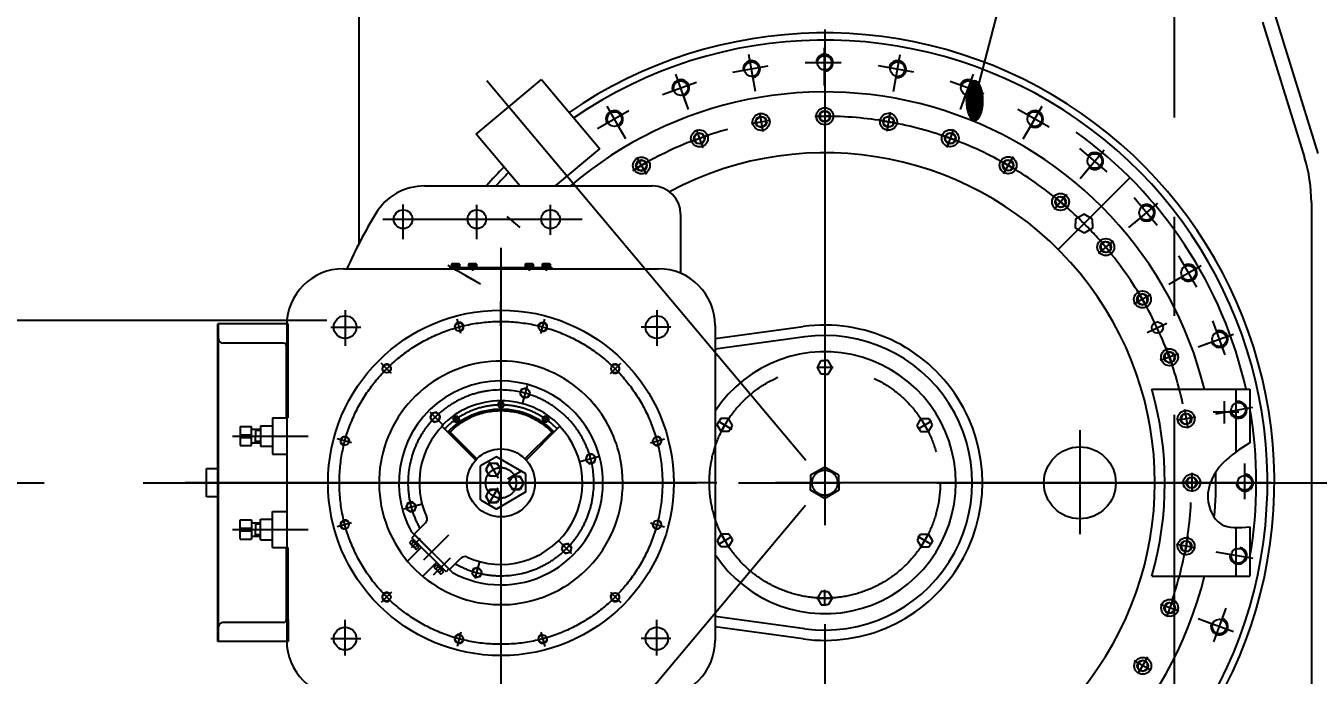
# Model space of a CAD drawing. Header units: millimetres. Extents: x 0 to 29400, y 0 to 20790.
# Drawn here: x 16951 to 19232, y 11842 to 12989 of the extents above; entities that cross this region are included whole.
import ezdxf
from ezdxf.enums import TextEntityAlignment as Align

# ---------------------------------------------------------------- set-up
doc = ezdxf.new("R2010")
doc.units = ezdxf.units.MM
doc.header["$LTSCALE"] = 700
for name, pattern in [('G', [2, 1.25, -0.25, 0.25, -0.25]), ('PF_CENTER', [20, 12.5, -2.5, 2.5, -2.5]), ('PF_CENTER2', [30, 3.75, -3.75, 18.75, -3.75]), ('PF_DASHED', [11.25, 7.5, -3.75])]:
    doc.linetypes.add(name, pattern=pattern)
for name, color, linetype in [('01', 7, 'Continuous'), ('02', 1, 'Continuous'), ('05', 142, 'G'), ('08', 1, 'Continuous'), ('11', 3, 'Continuous'), ('LINE_PART', 7, 'Continuous'), ('SMPEN_CENTER', 1, 'PF_CENTER'), ('SMPEN_DASHED', 5, 'PF_DASHED'), ('SMPEN_THICK', 7, 'Continuous')]:
    doc.layers.add(name, color=color, linetype=linetype)
doc.styles.get("Standard").update_dxf_attribs({"font": 'FZYTK.TTF', "width": 0.707})
doc.dimstyles.new('INTE', dxfattribs={"dimscale": 70, "dimtxt": 3.5, "dimasz": 3, "dimexe": 3, "dimexo": 0, "dimgap": 1, "dimtad": 1, "dimdec": 0, "dimdsep": 46, "dimtxsty": 'Standard', "dimcen": 0, "dimclrd": 1, "dimclre": 1, "dimclrt": 3, "dimaunit": 1, "dimadec": 0, "dimazin": 0, "dimtfac": 1, "dimtdec": 0, "dimtmove": 0, "dimatfit": 0, "dimfxl": 1, "dimarcsym": 0})

# ---------------------------------------------------------------- blocks, each defined once
blk = doc.blocks.new('*D845')
at = {"layer": '08', "color": 1, "lineweight": -2}
for p, q in [((19736.4, 14137.2), (20936.2, 14137.2)), ((20726.2, 13927.2), (20726.2, 10436.7)), ((18825.2, 10226.7), (20936.2, 10226.7))]:
    blk.add_line(p, q, dxfattribs=at)
at = {"layer": '08', "color": 1}
for points in [[(20691.2, 13927.2), (20761.2, 13927.2), (20726.2, 14137.2)], [(20691.2, 10436.7), (20761.2, 10436.7), (20726.2, 10226.7)]]:
    blk.add_solid(points, dxfattribs=at)
at = {"layer": 'DEFPOINTS', "color": 0}
for p in [(19736.4, 14137.2), (18825.2, 10226.7), (20726.2, 10226.7)]:
    blk.add_point(p, dxfattribs=at)
at = {"layer": '08', "color": 3, "insert": (20533.7, 12513.1), "char_height": 245, "attachment_point": 5, "rotation": 90}
blk.add_mtext('3910', dxfattribs=at)
blk = doc.blocks.new('*D846')
at = {"layer": '08', "color": 1, "lineweight": -2}
for p, q in [((18926.6, 16881), (21401.4, 16881)), ((21191.4, 12392), (21191.4, 16671)), ((19409.1, 12182), (21401.4, 12182))]:
    blk.add_line(p, q, dxfattribs=at)
at = {"layer": '08', "color": 1}
for points in [[(21156.4, 16671), (21226.4, 16671), (21191.4, 16881)], [(21156.4, 12392), (21226.4, 12392), (21191.4, 12182)]]:
    blk.add_solid(points, dxfattribs=at)
at = {"layer": 'DEFPOINTS', "color": 0}
for p in [(18926.6, 16881), (21191.4, 16881), (19409.1, 12182)]:
    blk.add_point(p, dxfattribs=at)
at = {"layer": '08', "color": 3, "insert": (20998.9, 14531.5), "char_height": 245, "attachment_point": 5, "rotation": 90}
blk.add_mtext('4699', dxfattribs=at)
blk = doc.blocks.new('*D847')
at = {"layer": '08', "color": 1, "lineweight": -2}
for p, q in [((19345.3, 16881), (25222.2, 16881)), ((25012.2, 7693), (25012.2, 16671)), ((14962.6, 7483), (25222.2, 7483))]:
    blk.add_line(p, q, dxfattribs=at)
at = {"layer": '08', "color": 1}
for points in [[(24977.2, 16671), (25047.2, 16671), (25012.2, 16881)], [(24977.2, 7693), (25047.2, 7693), (25012.2, 7483)]]:
    blk.add_solid(points, dxfattribs=at)
at = {"layer": 'DEFPOINTS', "color": 0}
for p in [(19345.3, 16881), (25012.2, 16881), (14962.6, 7483)]:
    blk.add_point(p, dxfattribs=at)
at = {"layer": '08', "color": 3, "insert": (24783.7, 12182), "char_height": 245, "attachment_point": 5, "rotation": 90}
blk.add_mtext('{\\fArial|b0|i0|c204|p34;Внешняя сторона кузова\\Fisocp,intecad|c134;9398}', dxfattribs=at)
blk = doc.blocks.new('*D854')
at = {"layer": '08', "color": 1, "lineweight": -2}
for p, q in [((19030.9, 18159.3), (25718.1, 18159.3)), ((25508.1, 17949.3), (25508.1, 5239.7)), ((15649.9, 5029.7), (25718.1, 5029.7))]:
    blk.add_line(p, q, dxfattribs=at)
at = {"layer": '08', "color": 1}
for points in [[(25473.1, 17949.3), (25543.1, 17949.3), (25508.1, 18159.3)], [(25473.1, 5239.7), (25543.1, 5239.7), (25508.1, 5029.7)]]:
    blk.add_solid(points, dxfattribs=at)
at = {"layer": 'DEFPOINTS', "color": 0}
for p in [(19030.9, 18159.3), (15649.9, 5029.7), (25508.1, 5029.7)]:
    blk.add_point(p, dxfattribs=at)
at = {"layer": '08', "color": 3, "insert": (25315.6, 11594.5), "char_height": 245, "attachment_point": 5, "rotation": 90}
blk.add_mtext('13130', dxfattribs=at)

msp = doc.modelspace()

# ---------------------------------------------------------------- linework, layer by layer
at = {"color": 7, "linetype": 'Continuous'}
for p, q in [((17702.5, 12568.1), (17702.5, 12563.3)), ((17714.9, 12568.6), (17704.3, 12568.6)), ((17706.1, 12568.1), (17706.1, 12563.3)), ((17713.2, 12568.1), (17713.2, 12563.3)), ((17716.7, 12568.1), (17716.7, 12563.3)), ((17732.5, 12568.1), (17732.5, 12563.3)), ((17744.9, 12568.6), (17734.3, 12568.6)), ((17736.1, 12568.1), (17736.1, 12563.3)), ((17743.2, 12568.1), (17743.2, 12563.3)), ((17746.7, 12568.1), (17746.7, 12563.3)), ((17832.5, 12568.1), (17832.5, 12563.3)), ((17844.9, 12568.6), (17834.3, 12568.6)), ((17836.1, 12568.1), (17836.1, 12563.3)), ((17843.2, 12568.1), (17843.2, 12563.3)), ((17846.7, 12568.1), (17846.7, 12563.3)), ((17862.5, 12568.1), (17862.5, 12563.3)), ((17874.9, 12568.6), (17864.3, 12568.6)), ((17866.1, 12568.1), (17866.1, 12563.3)), ((17873.2, 12568.1), (17873.2, 12563.3)), ((17876.7, 12568.1), (17876.7, 12563.3)), ((17702.5, 12563.3), (17716.7, 12563.3)), ((17705.6, 12563.3), (17705.6, 12561.8)), ((17713.6, 12563.3), (17713.6, 12561.8)), ((17732.5, 12563.3), (17746.7, 12563.3)), ((17735.6, 12563.3), (17735.6, 12561.8)), ((17743.6, 12563.3), (17743.6, 12561.8)), ((17832.5, 12563.3), (17846.7, 12563.3)), ((17835.6, 12563.3), (17835.6, 12561.8)), ((17843.6, 12563.3), (17843.6, 12561.8)), ((17862.5, 12563.3), (17876.7, 12563.3)), ((17865.6, 12563.3), (17865.6, 12561.8)), ((17873.6, 12563.3), (17873.6, 12561.8)), ((17784.1, 12319.3), (17786.8, 12324.1)), ((17784.1, 12319.3), (17786.8, 12314.6)), ((17786.8, 12324.1), (17792.4, 12324.1)), ((17786.8, 12314.6), (17792.4, 12314.6)), ((17795.1, 12319.3), (17792.4, 12324.1)), ((17795.1, 12319.3), (17792.4, 12314.6)), ((17705.2, 12294.5), (17708, 12299.3)), ((17705.2, 12294.5), (17708, 12289.7)), ((17708, 12299.3), (17713.5, 12299.3)), ((17716.3, 12294.5), (17713.5, 12299.3)), ((17716.3, 12294.5), (17713.5, 12289.7)), ((17862.9, 12294.5), (17865.7, 12299.3)), ((17862.9, 12294.5), (17865.7, 12289.7)), ((17865.7, 12299.3), (17871.2, 12299.3)), ((17874, 12294.5), (17871.2, 12299.3)), ((17874, 12294.5), (17871.2, 12289.7)), ((17708, 12289.7), (17713.5, 12289.7)), ((17865.7, 12289.7), (17871.2, 12289.7)), ((17769.4, 12216.8), (17762.7, 12205.2)), ((17769.4, 12193.6), (17762.7, 12205.2)), ((17769.4, 12216.8), (17782.8, 12216.8)), ((17789.5, 12205.2), (17782.8, 12216.8)), ((17782.8, 12193.6), (17789.5, 12205.2)), ((17782.8, 12193.6), (17769.4, 12193.6)), ((17803.2, 12181.8), (17809.9, 12193.4)), ((17803.2, 12181.8), (17809.9, 12170.3)), ((17809.9, 12193.4), (17823.3, 12193.4)), ((17830, 12181.8), (17823.3, 12193.4)), ((17830, 12181.8), (17823.3, 12170.3)), ((17769.4, 12170), (17762.7, 12158.5)), ((17769.4, 12146.9), (17762.7, 12158.5)), ((17782.8, 12170), (17769.4, 12170)), ((17782.8, 12170), (17789.5, 12158.5)), ((17789.5, 12158.5), (17782.8, 12146.9)), ((17809.9, 12170.3), (17823.3, 12170.3)), ((17769.4, 12146.9), (17782.8, 12146.9))]:
    msp.add_line(p, q, dxfattribs=at)
at = {"color": 1, "linetype": 'PF_CENTER'}
for p, q in [((17709.6, 12570.2), (17709.6, 12555.9)), ((17739.6, 12570.2), (17739.6, 12555.9)), ((17839.6, 12570.2), (17839.6, 12555.9)), ((17869.6, 12570.2), (17869.6, 12555.9)), ((17767.6, 12220), (17784.6, 12190.4)), ((17833.7, 12181.8), (17799.5, 12181.8)), ((17767.6, 12143.7), (17784.6, 12173.2))]:
    msp.add_line(p, q, dxfattribs=at)
for centre in [(18361.1, 12829), (18248.8, 12819.1), (18473.5, 12819.2), (18139.8, 12789.8), (18582.4, 12790.1), (18037.6, 12742.1), (18684.6, 12742.5), (18777.1, 12677.8), (18856.9, 12598.1), (18921.6, 12505.8), (18969.3, 12403.6), (18998.6, 12294.7), (19008.5, 12182.3), (18998.7, 12070), (18969.6, 11961), (18922, 11858.8)]:
    msp.add_circle(centre, 9.72)
at = {"color": 7, "linetype": 'Continuous'}
for centre, radius in [((17789.6, 12319.3), 4.78), ((17710.7, 12294.5), 4.78), ((17868.5, 12294.5), 4.78), ((17776.1, 12205.2), 11.6), ((17816.6, 12181.8), 11.6), ((17776.1, 12158.5), 11.6)]:
    msp.add_circle(centre, radius, dxfattribs=at)
for centre, radius, start, end in [((17704.3, 12565.5), 3.14, 55.6158, 124.3842), ((17709.6, 12556.9), 11.7, 72.412, 107.588), ((17714.9, 12565.5), 3.14, 55.6158, 124.3842), ((17734.3, 12565.5), 3.14, 55.6158, 124.3842), ((17739.6, 12556.9), 11.7, 72.412, 107.588), ((17744.9, 12565.5), 3.14, 55.6158, 124.3842), ((17834.3, 12565.5), 3.14, 55.6158, 124.3842), ((17839.6, 12556.9), 11.7, 72.412, 107.588), ((17844.9, 12565.5), 3.14, 55.6158, 124.3842), ((17864.3, 12565.5), 3.14, 55.6158, 124.3842), ((17869.6, 12556.9), 11.7, 72.412, 107.588), ((17874.9, 12565.5), 3.14, 55.6158, 124.3842)]:
    msp.add_arc(centre, radius, start, end, dxfattribs=at)
at = {"layer": '01'}
for p, q in [((17539, 14468), (17539, 12605.2)), ((19231.6, 12763.2), (18989, 13547.9)), ((19133.6, 12995), (19207.7, 12756)), ((18361.1, 12838.7), (18352.7, 12833.8)), ((18369.5, 12833.8), (18361.1, 12838.7)), ((18247.1, 12828.7), (18239.6, 12822.4)), ((18239.6, 12822.4), (18241.3, 12812.8)), ((18256.2, 12825.3), (18247.1, 12828.7)), ((18250.4, 12809.5), (18257.9, 12815.8)), ((18257.9, 12815.8), (18256.2, 12825.3)), ((18352.7, 12833.8), (18352.7, 12824.1)), ((18352.7, 12824.1), (18361.1, 12819.3)), ((18361.1, 12819.3), (18369.5, 12824.1)), ((18369.5, 12824.1), (18369.5, 12833.8)), ((18466, 12825.5), (18464.3, 12815.9)), ((18464.3, 12815.9), (18471.8, 12809.6)), ((18475.1, 12828.8), (18466, 12825.5)), ((18482.6, 12822.5), (18475.1, 12828.8)), ((18480.9, 12813), (18482.6, 12822.5)), ((18136.5, 12799), (18130.3, 12791.5)), ((18146.1, 12797.3), (18136.5, 12799)), ((18149.4, 12788.1), (18146.1, 12797.3)), ((18241.3, 12812.8), (18250.4, 12809.5)), ((18471.8, 12809.6), (18480.9, 12813)), ((18576.2, 12797.5), (18572.8, 12788.4)), ((18585.7, 12799.2), (18576.2, 12797.5)), ((18592, 12791.8), (18585.7, 12799.2)), ((18130.3, 12791.5), (18133.6, 12782.4)), ((18133.6, 12782.4), (18143.2, 12780.7)), ((18143.2, 12780.7), (18149.4, 12788.1)), ((18572.8, 12788.4), (18579.1, 12780.9)), ((18579.1, 12780.9), (18588.7, 12782.6)), ((18588.7, 12782.6), (18592, 12791.8)), ((18032.8, 12750.5), (18027.9, 12742.1)), ((18042.5, 12750.5), (18032.8, 12750.5)), ((18047.4, 12742.1), (18042.5, 12750.5)), ((18679.8, 12750.9), (18674.9, 12742.5)), ((18689.5, 12750.9), (18679.8, 12750.9)), ((18694.4, 12742.5), (18689.5, 12750.9)), ((18027.9, 12742.1), (18032.8, 12733.7)), ((18032.8, 12733.7), (18042.5, 12733.7)), ((18042.5, 12733.7), (18047.4, 12742.1)), ((18674.9, 12742.5), (18679.8, 12734.1)), ((18679.8, 12734.1), (18689.5, 12734.1)), ((18689.5, 12734.1), (18694.4, 12742.5)), ((18773.7, 12687), (18767.5, 12679.5)), ((18767.5, 12679.5), (18770.8, 12670.4)), ((18783.3, 12685.3), (18773.7, 12687)), ((18786.6, 12676.2), (18783.3, 12685.3)), ((18770.8, 12670.4), (18780.4, 12668.7)), ((18780.4, 12668.7), (18786.6, 12676.2)), ((18818.6, 12656.2), (18803.6, 12647.6)), ((18833.6, 12647.6), (18818.6, 12656.2)), ((19219.6, 12677), (19219.6, 11687)), ((18803.6, 12647.6), (18803.6, 12639.5)), ((18803.6, 12631.4), (18803.6, 12639.5)), ((18833.6, 12639.5), (18833.6, 12647.6)), ((18833.6, 12639.5), (18833.6, 12631.4)), ((18818.6, 12622.7), (18803.6, 12631.4)), ((18833.6, 12631.4), (18818.6, 12622.7)), ((18855.2, 12607.7), (18847.7, 12601.5)), ((18847.7, 12601.5), (18849.4, 12591.9)), ((18849.4, 12591.9), (18858.5, 12588.6)), ((18864.3, 12604.4), (18855.2, 12607.7)), ((18858.5, 12588.6), (18866, 12594.8)), ((18866, 12594.8), (18864.3, 12604.4)), ((18921.6, 12515.5), (18913.2, 12510.7)), ((18913.2, 12510.7), (18913.2, 12500.9)), ((18913.2, 12500.9), (18921.6, 12496.1)), ((18930, 12510.7), (18921.6, 12515.5)), ((18921.6, 12496.1), (18930, 12500.9)), ((18930, 12500.9), (18930, 12510.7)), ((16359, 12469), (17482.2, 12469)), ((17290.1, 11901.5), (17290.1, 12462.5)), ((17294.1, 12462.5), (17290.1, 12462.5)), ((17291.1, 11901.5), (17291.1, 12462.5)), ((17291.1, 12436.5), (17291.1, 12462.5)), ((17414.1, 12462.5), (17294.1, 12462.5)), ((17414.1, 12423.5), (17414.1, 12462.5)), ((18323, 12457.5), (18167.6, 12436.1)), ((17406.1, 12428.5), (17299.1, 12428.5)), ((17411.1, 12296.9), (17411.1, 12423.5)), ((17414.1, 12296.9), (17414.1, 12423.5)), ((18961.9, 12409.9), (18960.2, 12400.3)), ((18961.9, 12409.9), (18960.2, 12400.3)), ((18971, 12413.2), (18961.9, 12409.9)), ((18971, 12413.2), (18961.9, 12409.9)), ((18978.5, 12406.9), (18971, 12413.2)), ((18976.8, 12397.4), (18978.5, 12406.9)), ((18348, 12385.7), (18354.9, 12397.7)), ((18354.9, 12373.7), (18348, 12385.7)), ((18354.9, 12397.7), (18361.1, 12397.7)), ((18367.3, 12397.7), (18361.1, 12397.7)), ((18374.2, 12385.7), (18367.3, 12397.7)), ((18367.3, 12373.7), (18374.2, 12385.7)), ((18960.2, 12400.3), (18967.6, 12394)), ((18967.6, 12394), (18976.8, 12397.4)), ((18361.1, 12373.7), (18354.9, 12373.7)), ((18361.1, 12373.7), (18367.3, 12373.7)), ((18177.4, 12295.2), (18174.3, 12289.8)), ((18191.2, 12295.2), (18177.4, 12295.2)), ((18198.2, 12283.2), (18191.2, 12295.2)), ((18524, 12283.2), (18531, 12295.2)), ((18531, 12295.2), (18544.8, 12295.2)), ((18544.8, 12295.2), (18547.9, 12289.8)), ((18992.3, 12302.1), (18989, 12293)), ((18989, 12293), (18995.2, 12285.6)), ((19001.9, 12303.8), (18992.3, 12302.1)), ((19008.1, 12296.4), (19001.9, 12303.8)), ((19004.8, 12287.2), (19008.1, 12296.4)), ((17329.6, 12281.5), (17329.6, 12247.5)), ((17329.6, 12281.5), (17349.6, 12281.5)), ((17349.6, 12247.5), (17349.6, 12281.5)), ((17349.6, 12276.5), (17365.1, 12276.5)), ((17356.6, 12276.5), (17356.6, 12264.5)), ((17365.1, 12282.5), (17386.6, 12282.5)), ((17365.1, 12282.5), (17365.1, 12246.5)), ((18171.2, 12284.5), (18174.3, 12289.8)), ((18178.1, 12272.5), (18171.2, 12284.5)), ((18192, 12272.5), (18178.1, 12272.5)), ((18195.1, 12277.8), (18192, 12272.5)), ((18195.1, 12277.8), (18198.2, 12283.2)), ((18527.1, 12277.8), (18524, 12283.2)), ((18527.1, 12277.8), (18530.2, 12272.5)), ((18530.2, 12272.5), (18544.1, 12272.5)), ((18544.1, 12272.5), (18551, 12284.5)), ((18551, 12284.5), (18547.9, 12289.8)), ((18995.2, 12285.6), (19004.8, 12287.2)), ((17329.6, 12266.7), (17349.6, 12266.7)), ((17329.6, 12262.2), (17349.6, 12262.2)), ((17329.6, 12247.5), (17349.6, 12247.5)), ((17349.6, 12252.5), (17365.1, 12252.5)), ((17356.6, 12252.5), (17356.6, 12264.5)), ((17365.1, 12264.5), (17386.6, 12264.5)), ((17365.1, 12246.5), (17386.6, 12246.5)), ((18361.1, 12209.7), (18336.1, 12195.2)), ((18386.1, 12195.2), (18361.1, 12209.7)), ((18336.1, 12195.2), (18336.1, 12182)), ((18336.1, 12168.7), (18336.1, 12182)), ((18386.1, 12182), (18386.1, 12195.2)), ((18386.1, 12182), (18386.1, 12168.7)), ((19003.6, 12190.8), (18998.7, 12182.3)), ((18998.7, 12182.3), (19003.6, 12173.9)), ((19013.3, 12190.8), (19003.6, 12190.8)), ((19018.2, 12182.3), (19013.3, 12190.8)), ((19013.3, 12173.9), (19018.2, 12182.3)), ((18361.1, 12154.3), (18336.1, 12168.7)), ((18386.1, 12168.7), (18361.1, 12154.3)), ((19003.6, 12173.9), (19013.3, 12173.9)), ((17329.6, 12082.5), (17329.6, 12116.5)), ((17329.6, 12116.5), (17349.6, 12116.5)), ((17349.6, 12116.5), (17349.6, 12082.5)), ((17349.6, 12111.5), (17365.1, 12111.5)), ((17356.6, 12111.5), (17356.6, 12099.5)), ((17365.1, 12117.5), (17386.6, 12117.5)), ((17365.1, 12081.5), (17365.1, 12117.5)), ((17329.6, 12101.7), (17349.6, 12101.7)), ((17329.6, 12097.2), (17349.6, 12097.2)), ((17349.6, 12087.5), (17365.1, 12087.5)), ((17356.6, 12087.5), (17356.6, 12099.5)), ((17365.1, 12099.5), (17386.6, 12099.5)), ((18178.1, 12091.5), (18171.2, 12079.5)), ((18192, 12091.5), (18178.1, 12091.5)), ((18195.1, 12086.1), (18192, 12091.5)), ((18195.1, 12086.1), (18198.2, 12080.8)), ((18527.1, 12086.1), (18524, 12080.8)), ((18527.1, 12086.1), (18530.2, 12091.5)), ((18530.2, 12091.5), (18544.1, 12091.5)), ((18544.1, 12091.5), (18551, 12079.5)), ((17329.6, 12082.5), (17349.6, 12082.5)), ((17365.1, 12081.5), (17386.6, 12081.5)), ((17411.1, 11940.5), (17411.1, 12067.9)), ((17414.1, 11940.5), (17414.1, 12067.9)), ((18171.2, 12079.5), (18174.3, 12074.1)), ((18177.4, 12068.8), (18174.3, 12074.1)), ((18191.2, 12068.8), (18177.4, 12068.8)), ((18198.2, 12080.8), (18191.2, 12068.8)), ((18524, 12080.8), (18531, 12068.8)), ((18531, 12068.8), (18544.8, 12068.8)), ((18544.8, 12068.8), (18547.9, 12074.1)), ((18551, 12079.5), (18547.9, 12074.1)), ((18995.4, 12079.1), (18989.1, 12071.7)), ((18989.1, 12071.7), (18992.4, 12062.5)), ((18992.4, 12062.5), (19002, 12060.9)), ((19004.9, 12077.4), (18995.4, 12079.1)), ((19002, 12060.9), (19008.3, 12068.3)), ((19008.3, 12068.3), (19004.9, 12077.4)), ((18354.9, 11990.3), (18348, 11978.3)), ((18348, 11978.3), (18354.9, 11966.3)), ((18361.1, 11990.3), (18354.9, 11990.3)), ((18361.1, 11990.3), (18367.3, 11990.3)), ((18367.3, 11990.3), (18374.2, 11978.3)), ((18374.2, 11978.3), (18367.3, 11966.3)), ((18354.9, 11966.3), (18361.1, 11966.3)), ((18367.3, 11966.3), (18361.1, 11966.3)), ((18967.9, 11970.6), (18960.4, 11964.4)), ((18960.4, 11964.4), (18962.1, 11954.8)), ((18962.1, 11954.8), (18971.3, 11951.5)), ((18977, 11967.3), (18967.9, 11970.6)), ((18971.3, 11951.5), (18978.7, 11957.7)), ((18978.7, 11957.7), (18977, 11967.3)), ((17291.1, 11901.5), (17291.1, 11927.5)), ((17406.1, 11935.5), (17299.1, 11935.5)), ((17414.1, 11940.5), (17414.1, 11901.5)), ((18323, 11906.4), (18167.6, 11927.9)), ((17294.1, 11901.5), (17290.1, 11901.5)), ((17414.1, 11901.5), (17294.1, 11901.5)), ((18922, 11868.5), (18913.5, 11863.7)), ((18913.5, 11863.7), (18913.5, 11853.9)), ((18930.4, 11863.7), (18922, 11868.5)), ((18930.4, 11853.9), (18930.4, 11863.7)), ((18913.5, 11853.9), (18922, 11849.1)), ((18922, 11849.1), (18930.4, 11853.9))]:
    msp.add_line(p, q, dxfattribs=at)
at = {"layer": '01', "color": 7, "linetype": 'Continuous'}
for p, q in [((17746.2, 12797.5), (17861.1, 12894)), ((17861.1, 12894), (17963.9, 12771.4)), ((17823, 12706), (17746.2, 12797.5)), ((17886, 12706), (17963.9, 12771.4)), ((17654.6, 12706), (18056.7, 12706)), ((18106.7, 12656), (18106.7, 12551.9)), ((18325.6, 12439.5), (18167.6, 12417.7)), ((17411, 12296.9), (17411, 12347.8)), ((18938, 12347), (19111.1, 12347)), ((19086.1, 12347), (19086.1, 12235.8)), ((19111.1, 12347), (19111.1, 12252.2)), ((17386.6, 12296.5), (17411.6, 12296.5)), ((17386.6, 12296.5), (17386.6, 12232.5)), ((17386.6, 12232.5), (17411.6, 12232.5)), ((17270.1, 12207), (17290.1, 12207)), ((17270.1, 12157), (17270.1, 12207)), ((17290.1, 12207), (17290.1, 12157)), ((17290.1, 12157), (17270.1, 12157)), ((17386.6, 12067.5), (17386.6, 12131.5)), ((17386.6, 12131.5), (17411.6, 12131.5)), ((19086.1, 12102.8), (19086.1, 12017)), ((19111.1, 12104.4), (19111.1, 12017)), ((17386.6, 12067.5), (17411.6, 12067.5)), ((18938, 12017), (19111.1, 12017)), ((18325.8, 11924.4), (18167.6, 11946.1))]:
    msp.add_line(p, q, dxfattribs=at)
for centre, radius in [((18360.6, 12923.5), 12.9), ((18231.9, 12912.2), 12.9), ((18489.4, 12912.2), 12.9), ((18107, 12878.8), 12.9), ((18614.2, 12878.8), 12.9), ((17989.9, 12824.1), 12.9), ((18731.4, 12824.1), 12.9), ((18837.3, 12750), 12.9), ((17617.1, 12647.2), 16.5), ((17747.1, 12647.2), 16.5), ((17877.1, 12647.2), 16.5), ((18928.6, 12658.6), 12.9), ((19002.8, 12552.7), 12.9), ((18948, 12455.9), 10), ((19057.4, 12435.6), 12.9), ((19090.9, 12310.7), 12.9), ((19102.1, 12182), 12.9), ((19090.9, 12053.2), 12.9), ((19057.4, 11928.4), 12.9)]:
    msp.add_circle(centre, radius, dxfattribs=at)
at = {"layer": '01'}
for centre, radius in [((18361.1, 12829), 15), ((18248.8, 12819.1), 15), ((18473.5, 12819.2), 15), ((18139.8, 12789.8), 15), ((18582.4, 12790.1), 15), ((18037.6, 12742.1), 15), ((18684.6, 12742.5), 15), ((18777.1, 12677.8), 15), ((18856.9, 12598.1), 15), ((18921.6, 12505.8), 15), ((18969.3, 12403.6), 15), ((18998.6, 12294.7), 15), ((18811.1, 12181.8), 63.5), ((19008.5, 12182.3), 15), ((18998.7, 12070), 15), ((18969.6, 11961), 15), ((18922, 11858.8), 15)]:
    msp.add_circle(centre, radius, dxfattribs=at)
for centre, radius, start, end in [((18360.6, 12182.4), 793.8, 282.772, 124.5981), ((18361.1, 12182), 690, 13.8352, 130.5869), ((18361.1, 12182), 761.4, 12.5165, 54.3467), ((18361.1, 12182), 582.5, 241.9102, 118.0898), ((18952.6, 12677), 267, 0, 17.2136), ((18360.6, 12182.4), 793.8, 135.4418, 138.6881), ((18361.1, 12182), 278.2, 262.1367, 97.8633), ((17299.1, 12436.5), 8, 180, 270), ((17406.1, 12423.5), 5, 0, 90), ((18361.1, 12182), 231.2, 213.1866, 146.8134), ((18361.1, 12182), 761.4, 350.0943, 9.9057), ((18361.1, 12182), 690, 354.8964, 1.557), ((18361.1, 12182), 690, 354.8964, 1.557), ((18361.1, 12182), 690, 284.692, 346.1648), ((17299.1, 11927.5), 8, 90, 180), ((17406.1, 11940.5), 5, 270, 0)]:
    msp.add_arc(centre, radius, start, end, dxfattribs=at)
at = {"layer": '01', "color": 7, "linetype": 'Continuous'}
for centre, radius, start, end in [((18360.6, 12182), 781.5, 282.9757, 124.4929), ((18360.6, 12182), 781.5, 135.5071, 137.8939), ((17654.6, 12606), 100, 90, 149.0317), ((18056.7, 12656), 50, 0, 90), ((18361.1, 12182), 924, 149.0317, 155.8744), ((18361.1, 12182), 260, 262.1902, 97.8582), ((18361.1, 12182), 600, 344.038, 15.962)]:
    msp.add_arc(centre, radius, start, end, dxfattribs=at)
at = {"layer": '02'}
msp.add_line((18625.5, 12855.5), (20214.9, 19028.4), dxfattribs=at)
at = {"layer": '02', "color": 1, "linetype": 'Continuous'}
for p, q in [((17365.1, 12274.1), (17356.6, 12274.1)), ((17365.1, 12254.9), (17356.6, 12254.9)), ((17365.1, 12109.1), (17356.6, 12109.1)), ((17365.1, 12089.9), (17356.6, 12089.9))]:
    msp.add_line(p, q, dxfattribs=at)
for centre, start, end in [((18360.6, 12923.5), 270, 180.6603), ((18231.9, 12912.2), 280, 190.6603), ((18489.4, 12912.2), 260, 170.6603), ((18107, 12878.8), 290, 200.6603), ((18614.2, 12878.8), 250, 160.6603), ((17989.9, 12824.1), 300, 210.6603), ((18731.4, 12824.1), 240, 150.6603), ((18837.3, 12750), 230, 140.6603), ((18928.6, 12658.6), 220, 130.6603), ((19002.8, 12552.7), 210, 120.6603), ((19057.4, 12435.6), 200, 110.6603), ((19090.9, 12310.7), 190, 100.6603), ((19102.1, 12182), 180, 90.6603), ((19090.9, 12053.2), 170, 80.6603), ((19057.4, 11928.4), 160, 70.6603)]:
    msp.add_arc(centre, 15, start, end, dxfattribs=at)
at = {"layer": '05'}
for p, q in [((18977.6, 13701.7), (18977.6, 9576)), ((18237.1, 12882.5), (18227.3, 12938)), ((18360.6, 12893.3), (18360.6, 12949.6)), ((18484.2, 12882.5), (18493.9, 12938)), ((18260.6, 12917.3), (18198.2, 12906.3)), ((18389.8, 12923.5), (18326.4, 12923.5)), ((18360.6, 12883.3), (18360.6, 12913.3)), ((18518.2, 12907.1), (18455.7, 12918.2)), ((17764.9, 12891.9), (18360.6, 12182)), ((18134.5, 12888.8), (18074.9, 12867.1)), ((18117.3, 12850.4), (18098.1, 12903.3)), ((18238.8, 12872.6), (18233.6, 12902.1)), ((18482.4, 12872.6), (18487.6, 12902.1)), ((18641.7, 12868.8), (18582.1, 12890.5)), ((18603.9, 12850.4), (18623.2, 12903.3)), ((18120.8, 12841), (18110.5, 12869.2)), ((18600.5, 12841), (18610.7, 12869.2)), ((18015.2, 12838.7), (17960.2, 12807)), ((18004.9, 12798), (17976.8, 12846.8)), ((18361.1, 12846), (18361.1, 12811.6)), ((18756.7, 12809.5), (18701.7, 12841.2)), ((18716.3, 12798), (18744.5, 12846.8)), ((18010, 12789.3), (17995, 12815.3)), ((18231.6, 12816.1), (18265.1, 12822)), ((18245.8, 12835.8), (18251.8, 12801.9)), ((18343.6, 12829), (18377.7, 12829)), ((18456.3, 12822.2), (18489.8, 12816.3)), ((18476.4, 12836), (18470.4, 12802)), ((18711.3, 12789.3), (18726.3, 12815.3)), ((18123.4, 12783.9), (18155.4, 12795.5)), ((18134, 12805.8), (18145.8, 12773.5)), ((18566, 12796.1), (18598, 12784.4)), ((18588.2, 12806.1), (18576.4, 12773.7)), ((18859.6, 12731.2), (18811, 12772)), ((18817.9, 12726.9), (18854.1, 12770)), ((18022.5, 12733.4), (18052, 12750.4)), ((18029.1, 12756.8), (18046.4, 12727)), ((18669.5, 12751.2), (18699, 12734.2)), ((18693.2, 12757.2), (18675.9, 12727.4)), ((18811.4, 12719.2), (18830.7, 12742.2)), ((18763.7, 12689.1), (18789.8, 12667.2)), ((18788, 12690.9), (18765.9, 12664.5)), ((18947.4, 12636.2), (18906.7, 12684.8)), ((17617.1, 12612.3), (17617.1, 12673.5)), ((17747.1, 12612.3), (17747.1, 12672.4)), ((17877.1, 12619.8), (17877.1, 12672.4)), ((18905.6, 12639.2), (18948.7, 12675.4)), ((17581, 12647.2), (17932.8, 12647.2)), ((17823.4, 12632.8), (17800.4, 12652)), ((18897.8, 12632.8), (18920.8, 12652)), ((18845.6, 12611.5), (18867.5, 12585.4)), ((18869.9, 12609.1), (18843.5, 12586.9)), ((17744.6, 12537.7), (17695.8, 12565.8)), ((17789.6, 12572.3), (17789.6, 11791.4)), ((18976.7, 12537.7), (19025.4, 12565.8)), ((19017.4, 12527.4), (18985.7, 12582.4)), ((17753.3, 12532.6), (17727.3, 12547.6)), ((18968, 12532.6), (18993.9, 12547.6)), ((18912.9, 12520.9), (18929.9, 12491.4)), ((18936.3, 12514.3), (18906.5, 12497.1)), ((19067.4, 12408.1), (19045.7, 12467.7)), ((19019.6, 12421.8), (19047.8, 12432.1)), ((19029.1, 12425.3), (19082, 12444.5)), ((18985.3, 12409.4), (18952.9, 12397.6)), ((18963.4, 12420), (18975, 12388)), ((18375.8, 12385.7), (18346.8, 12385.7)), ((18361.1, 12399.4), (18361.1, 12371.2)), ((17789.6, 12379.9), (17789.6, 11984.5)), ((19061.2, 12305.5), (19116.6, 12315.3)), ((19066.5, 12286.5), (19066.5, 12326.2)), ((18172.8, 12290.7), (18197.2, 12276.6)), ((18192, 12296.5), (18177.5, 12271.5)), ((18549.4, 12290.7), (18525, 12276.6)), ((18544.9, 12271.1), (18530.4, 12296.2)), ((19015.3, 12297.6), (18981.4, 12291.7)), ((18995.5, 12311.9), (19001.5, 12278.3)), ((19091.4, 12306.4), (19046.6, 12306.4)), ((19051.3, 12303.8), (19080.8, 12309)), ((18361.1, 12211.2), (18361.1, 12153.1)), ((19008.5, 12199.8), (19008.5, 12165.7)), ((19102.1, 12152.8), (19102.1, 12216.2)), ((17505.2, 12182), (17232.7, 12182)), ((17764.9, 11472), (18360.6, 12182)), ((18334.4, 12182), (18388.6, 12182)), ((18580.5, 12182), (24445.5, 12182)), ((19025.5, 12182.3), (18991, 12182.3)), ((19097.2, 12182), (19057.5, 12182)), ((19061.9, 12182), (19091.9, 12182)), ((19072, 12182), (19128.3, 12182)), ((18172.8, 12073.3), (18197.2, 12087.4)), ((18177.4, 12092.8), (18191.8, 12067.7)), ((18549.4, 12073.3), (18525, 12087.4)), ((18530.2, 12067.4), (18544.7, 12092.5)), ((19001.7, 12087.2), (18995.8, 12053.6)), ((19015.4, 12067), (18981.5, 12073)), ((19051.3, 12060.2), (19080.8, 12055)), ((19061.2, 12058.5), (19116.6, 12048.7)), ((18346.4, 11978.3), (18375.4, 11978.3)), ((18361.1, 11964.5), (18361.1, 11992.7)), ((18975.5, 11977.4), (18963.9, 11945.4)), ((18985.5, 11955.2), (18953.2, 11967)), ((19047.4, 11900.9), (19069.1, 11960.5)), ((19019.6, 11942.1), (19047.8, 11931.9)), ((19029.1, 11938.7), (19082, 11919.4)), ((18936.7, 11850.3), (18906.9, 11867.5)), ((18930.7, 11873.9), (18913.7, 11844.4))]:
    msp.add_line(p, q, dxfattribs=at)
at = {"layer": '05', "color": 4, "linetype": 'G'}
for p, q in [((18361.1, 12982.3), (18361.1, 11384.5)), ((18773, 12593.9), (18899.5, 12720.3)), ((18929.6, 12447.3), (18964.6, 12463.6)), ((18811.1, 12274.8), (18811.1, 12091.2)), ((17316, 12264.5), (17449.5, 12264.5)), ((10158.6, 12182), (19409.1, 12182)), ((18170.4, 12182), (17353.4, 12182)), ((19149.2, 12182), (17407.5, 12182)), ((18407.7, 12182), (18315.2, 12182)), ((17316, 12099.5), (17449.5, 12099.5))]:
    msp.add_line(p, q, dxfattribs=at)
at = {"layer": '05', "color": 142, "linetype": 'G'}
for p, q in [((17789.6, 12596.5), (17789.6, 11675.5)), ((17454.6, 12181.8), (18135.1, 12181.8))]:
    msp.add_line(p, q, dxfattribs=at)
at = {"layer": '05', "color": 4, "linetype": 'G'}
for radius in [203.7, 22.3]:
    msp.add_circle((18361.1, 12182), radius, dxfattribs=at)
msp.add_arc((18361.1, 12182), 647, 248.425, 125.9146, dxfattribs=at)
at = {"layer": '11'}
msp.add_spline([(19111.1, 12252.2), (19062.7, 12215.8), (19037.1, 12154.7), (19059.8, 12109.3), (19111.1, 12104.4)], degree=3, dxfattribs=at)
at = {"layer": 'LINE_PART'}
for p, q in [((17825.5, 12346.8), (17823.1, 12337.9)), ((17823.1, 12337.9), (17829.7, 12331.3)), ((17834.4, 12349.2), (17825.5, 12346.8)), ((17841, 12342.6), (17834.4, 12349.2)), ((17838.6, 12333.7), (17841, 12342.6)), ((17829.7, 12331.3), (17838.6, 12333.7)), ((17667.1, 12304.3), (17664.7, 12295.4)), ((17664.7, 12295.4), (17671.2, 12288.9)), ((17676, 12306.7), (17667.1, 12304.3)), ((17671.2, 12288.9), (17680.2, 12291.3)), ((17682.6, 12300.2), (17676, 12306.7)), ((17680.2, 12291.3), (17682.6, 12300.2)), ((17941.5, 12230.8), (17939.1, 12221.9)), ((17950.4, 12233.2), (17941.5, 12230.8)), ((17956.9, 12226.7), (17950.4, 12233.2)), ((17954.5, 12217.8), (17956.9, 12226.7)), ((17939.1, 12221.9), (17945.6, 12215.4)), ((17945.6, 12215.4), (17954.5, 12217.8)), ((17624.7, 12145.9), (17622.3, 12137)), ((17622.3, 12137), (17628.8, 12130.5)), ((17633.6, 12148.3), (17624.7, 12145.9)), ((17628.8, 12130.5), (17637.7, 12132.9)), ((17640.1, 12141.8), (17633.6, 12148.3)), ((17637.7, 12132.9), (17640.1, 12141.8)), ((17637.6, 12089.9), (17632.6, 12085)), ((17649.2, 12068.4), (17624.7, 12043.8)), ((17632.2, 12080.9), (17628.6, 12077.2)), ((17629.3, 12074.8), (17634, 12070.1)), ((17635.4, 12077.7), (17631.7, 12074.1)), ((17632.2, 12080.9), (17638.5, 12074.6)), ((17692.7, 12024.9), (17632.6, 12085)), ((17633.3, 12079.7), (17633.8, 12080.2)), ((17644.1, 12069.8), (17633.8, 12080.2)), ((17638.7, 12065.3), (17634, 12070.1)), ((17636.2, 12081.4), (17634.4, 12079.5)), ((17634.4, 12079.5), (17643.4, 12070.5)), ((17645.3, 12072.3), (17636.2, 12081.4)), ((17641.6, 12071.4), (17638, 12067.8)), ((17644.8, 12068.3), (17638.5, 12074.6)), ((17638.9, 12075), (17639.8, 12077.8)), ((17640.8, 12076.8), (17639.9, 12074.1)), ((17644.8, 12068.3), (17641.1, 12064.7)), ((17643.4, 12070.5), (17645.3, 12072.3)), ((17643.7, 12069.4), (17644.1, 12069.8)), ((17899, 12072.4), (17896.6, 12063.5)), ((17896.6, 12063.5), (17903.2, 12057)), ((17908, 12074.8), (17899, 12072.4)), ((17914.5, 12068.3), (17908, 12074.8)), ((17912.1, 12059.3), (17914.5, 12068.3)), ((17676.1, 12041.5), (17651.6, 12017)), ((17903.2, 12057), (17912.1, 12059.3)), ((17675.7, 12037.4), (17672.1, 12033.7)), ((17672.7, 12031.3), (17677.5, 12026.6)), ((17678.8, 12034.2), (17675.2, 12030.6)), ((17675.7, 12037.4), (17682, 12031.1)), ((17676.8, 12036.3), (17677.2, 12036.7)), ((17687.6, 12026.4), (17677.2, 12036.7)), ((17682.2, 12021.9), (17677.5, 12026.6)), ((17679.7, 12037.9), (17677.9, 12036)), ((17677.9, 12036), (17686.9, 12027)), ((17688.8, 12028.8), (17679.7, 12037.9)), ((17685.1, 12028), (17681.5, 12024.3)), ((17688.3, 12024.8), (17682, 12031.1)), ((17682.4, 12031.5), (17683.3, 12034.3)), ((17684.2, 12033.4), (17683.3, 12030.6)), ((17688.3, 12024.8), (17684.6, 12021.2)), ((17686.9, 12027), (17688.8, 12028.8)), ((17687.1, 12025.9), (17687.6, 12026.4)), ((17697.7, 12029.8), (17692.7, 12024.9)), ((17740.6, 12030), (17738.2, 12021)), ((17738.2, 12021), (17744.8, 12014.5)), ((17749.5, 12032.4), (17740.6, 12030)), ((17756.1, 12025.8), (17749.5, 12032.4)), ((17753.7, 12016.9), (17756.1, 12025.8)), ((17744.8, 12014.5), (17753.7, 12016.9))]:
    msp.add_line(p, q, dxfattribs=at)
for centre, radius in [((17789.6, 12181.8), 305), ((17832, 12340.3), 8), ((17673.6, 12297.8), 8), ((17789.6, 12181.8), 60), ((17948, 12224.3), 8), ((17631.2, 12139.4), 8), ((17905.6, 12065.9), 8), ((17747.2, 12023.4), 8)]:
    msp.add_circle(centre, radius, dxfattribs=at)
for centre, radius, start, end in [((17631.1, 12076.6), 2.59, 166.1245, 283.8755), ((17640, 12076.1), 8.5, 193.4851, 256.5149), ((17640.5, 12067.2), 2.59, 166.1245, 283.8755), ((17674.6, 12033.1), 2.59, 166.1245, 283.8755), ((17683.5, 12032.6), 8.5, 193.4851, 256.5149), ((17684, 12023.7), 2.59, 166.1245, 283.8755)]:
    msp.add_arc(centre, radius, start, end, dxfattribs=at)
for p in [(17776.1, 12205.2), (17776.1, 12205.2), (17816.6, 12181.8), (17816.6, 12181.8), (17776.1, 12158.5), (17776.1, 12158.5), (17640.8, 12076.8), (17684.2, 12033.4)]:
    msp.add_point(p, dxfattribs=at)
at = {"layer": 'SMPEN_CENTER'}
for p, q in [((17789.6, 12575.5), (17789.6, 12559.8)), ((17789.6, 12459.3), (17789.6, 12501.8)), ((17514.6, 12486.5), (17514.6, 12423.7)), ((18064.6, 12486.5), (18064.6, 12423.7)), ((17489.7, 12456.8), (17542.4, 12456.8)), ((18089.5, 12456.8), (18036.8, 12456.8)), ((17835.7, 12353.9), (17826.9, 12320.9)), ((17663.9, 12307.5), (17687.8, 12283.7)), ((17716.8, 12285.9), (17706.4, 12300.6)), ((17862.4, 12285.9), (17872.8, 12300.6)), ((17962, 12228), (17928.7, 12219.1)), ((17801.7, 12188.9), (17826.9, 12203.4)), ((17512.1, 12181.8), (17469.6, 12181.8)), ((18067.1, 12181.8), (18109.6, 12181.8)), ((17789.6, 12167.8), (17789.6, 12138.7)), ((17618.3, 12135.9), (17650.5, 12144.6)), ((17697.2, 12089.5), (17653, 12045.2)), ((17631.8, 12067.9), (17647.8, 12083.9)), ((17915, 12056.4), (17891.4, 12080)), ((17670.6, 12019.7), (17700.4, 12049.5)), ((17744.3, 12012.7), (17752.3, 12042.8)), ((17514.6, 11877.2), (17514.6, 11940)), ((18064.6, 11877.2), (18064.6, 11940)), ((17489.7, 11906.8), (17542.4, 11906.8)), ((18089.5, 11906.8), (18036.8, 11906.8))]:
    msp.add_line(p, q, dxfattribs=at)
at = {"layer": 'SMPEN_CENTER', "linetype": 'PF_CENTER2'}
for p, q in [((17718.9, 12445.6), (17712.2, 12470.7)), ((17860.3, 12445.6), (17867, 12470.7)), ((17596.5, 12374.9), (17578.1, 12393.3)), ((17982.7, 12374.9), (18001.1, 12393.3)), ((17525.9, 12252.5), (17500.7, 12259.3)), ((18053.3, 12252.5), (18078.5, 12259.3)), ((17525.9, 12111.2), (17500.7, 12104.4)), ((18053.3, 12111.2), (18078.5, 12104.4)), ((17596.5, 11988.8), (17578.1, 11970.4)), ((17982.7, 11988.8), (18001.1, 11970.4)), ((17718.9, 11918.1), (17712.2, 11893)), ((17860.3, 11918.1), (17867, 11893))]:
    msp.add_line(p, q, dxfattribs=at)
at = {"layer": 'SMPEN_CENTER'}
for radius in [285, 27]:
    msp.add_circle((17789.6, 12181.8), radius, dxfattribs=at)
for radius, start, end in [(164, 240.6193, 209.3807), (137.5, 43.7498, 136.2502)]:
    msp.add_arc((17789.6, 12181.8), radius, start, end, dxfattribs=at)
at = {"layer": 'SMPEN_DASHED'}
for p, q in [((17747.2, 12224.3), (17697.7, 12273.8)), ((17832, 12224.3), (17881.5, 12273.8))]:
    msp.add_line(p, q, dxfattribs=at)
msp.add_arc((17789.6, 12181.8), 127, 45, 135, dxfattribs=at)
at = {"layer": 'SMPEN_THICK'}
for p, q in [((17511.6, 12559.8), (18067.6, 12559.8)), ((17699.6, 12561.8), (17879.6, 12561.8)), ((17699.6, 12561.8), (17699.6, 12559.8)), ((17699.6, 12559.8), (17879.6, 12559.8)), ((17705.6, 12561.8), (17713.6, 12561.8)), ((17735.6, 12561.8), (17743.6, 12561.8)), ((17835.6, 12561.8), (17843.6, 12561.8)), ((17865.6, 12561.8), (17873.6, 12561.8)), ((17879.6, 12561.8), (17879.6, 12559.8)), ((17411.6, 12459.8), (17411.6, 11903.8)), ((18167.6, 12459.8), (18167.6, 11903.8)), ((17745.1, 12222.1), (17684.9, 12282.3)), ((17834.1, 12222.1), (17894.3, 12282.3)), ((17781.6, 12228), (17753.6, 12211.9)), ((17833.6, 12198), (17781.6, 12228)), ((17753.6, 12151.8), (17753.6, 12211.9)), ((17833.6, 12165.9), (17833.6, 12198)), ((17833.6, 12165.9), (17781.6, 12135.6)), ((17753.6, 12151.8), (17781.6, 12135.6)), ((17636.4, 12091.1), (17656.4, 12111.1)), ((17704, 12023.5), (17631.3, 12096.2)), ((17697.7, 12029.8), (17637.6, 12089.9)), ((17698.8, 12028.6), (17718.9, 12048.7))]:
    msp.add_line(p, q, dxfattribs=at)
for centre in [(17514.6, 12456.8), (18064.6, 12456.8), (17514.6, 11906.8), (18064.6, 11906.8)]:
    msp.add_circle(centre, 20, dxfattribs=at)
at = {"layer": 'SMPEN_THICK', "color": 7, "linetype": 'Continuous'}
for centre in [(17715.8, 12457.1), (17863.4, 12457.1), (17588.1, 12383.4), (17991.1, 12383.4), (17514.3, 12255.6), (18064.9, 12255.6), (17514.3, 12108.1), (18064.9, 12108.1), (17588.1, 11980.3), (17991.1, 11980.3), (17715.8, 11906.6), (17863.4, 11906.6)]:
    msp.add_circle(centre, 7.2, dxfattribs=at)
at = {"layer": 'SMPEN_THICK'}
for centre, radius, start, end in [((17511.6, 12459.8), 100, 90, 180), ((18067.6, 12459.8), 100, 0, 90), ((17789.6, 12181.8), 215, 37.8078, 10.9124), ((17789.6, 12181.8), 180, 37.7509, 208.4022), ((17789.6, 12181.8), 145, 43.8145, 136.1855), ((17789.6, 12181.8), 215, 9.0161, 39.8699), ((17789.6, 12181.8), 130, 43.6777, 136.3223), ((17789.6, 12181.8), 180, 350.0711, 39.9076), ((17789.6, 12181.8), 144, 135, 204.411), ((17789.6, 12181.8), 144, 245.589, 43.8063), ((17789.6, 12181.8), 180, 241.5978, 353.6363), ((17649.4, 12118.2), 10, 315, 24.411), ((17726, 12041.6), 10, 65.589, 135), ((17511.6, 11903.8), 100, 180, 270), ((18067.6, 11903.8), 100, 270, 0)]:
    msp.add_arc(centre, radius, start, end, dxfattribs=at)
at = {"layer": 'SMPEN_THICK', "color": 2, "linetype": 'Continuous'}
for centre, start, end in [((17715.8, 12457.1), 275, 185), ((17863.4, 12457.1), 245, 155), ((17588.1, 12383.4), 305, 215), ((17991.1, 12383.4), 215, 125), ((17514.3, 12255.6), 335, 245), ((18064.9, 12255.6), 185, 95), ((17514.3, 12108.1), 5, 275), ((18064.9, 12108.1), 155, 65), ((17588.1, 11980.3), 35, 305), ((17991.1, 11980.3), 125, 35), ((17715.8, 11906.6), 65, 335), ((17863.4, 11906.6), 95, 5)]:
    msp.add_arc(centre, 8, start, end, dxfattribs=at)

# ---------------------------------------------------------------- texts
at = {"layer": '02', "width": 0.45}
msp.add_text('●', height=60, dxfattribs=at).set_placement((18607.5, 12825.5), (18643.5, 12825.5), align=Align.FIT)

# ---------------------------------------------------------------- dimensions: what is measured, and where the dimension line sits
at = {"layer": '08'}
for base, p1, p2, picture, middle in [((25508.1, 5029.7), (19030.9, 18159.3), (15649.9, 5029.7), '*D854', (25508.1, 11594.5)), ((20726.1509, 10226.7471), (19736.4121, 14137.2286), (18825.1606, 10226.7471), '*D845', (20726.1509, 12513.0842))]:
    dim = msp.add_linear_dim(base=base, p1=p1, p2=p2, angle=90, dimstyle='INTE', dxfattribs=at)
    dim.commit()
    dim.dimension.update_dxf_attribs({"geometry": picture, "text_midpoint": middle, "dimtype": 160})
dim = msp.add_linear_dim(base=(25012.2, 16881), p1=(14962.6, 7483), p2=(19345.3, 16881), angle=90, text='{\\fArial|b0|i0|c204|p34;Внешняя сторона кузова\\Fisocp,intecad|c134;<>}', dimstyle='INTE', dxfattribs=at)
dim.commit()
dim.dimension.update_dxf_attribs({"geometry": '*D847', "text_midpoint": (24783.7, 12182)})
dim = msp.add_linear_dim(base=(21191.4, 16881), p1=(19409.1, 12182), p2=(18926.6, 16881), angle=90, dimstyle='INTE', dxfattribs=at)
dim.commit()
dim.dimension.update_dxf_attribs({"geometry": '*D846', "text_midpoint": (20998.9, 14531.5)})

doc.saveas('drawing.dxf')
